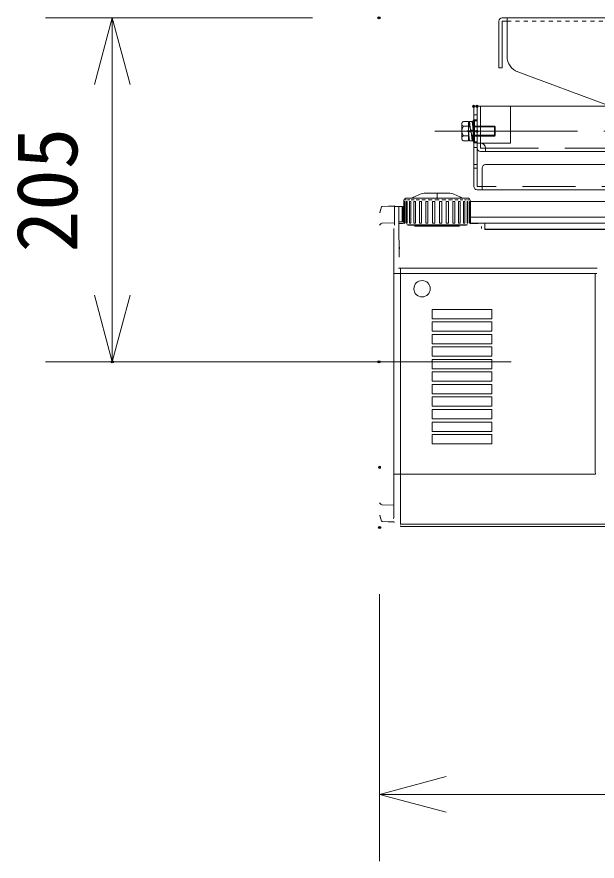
# Model space of a CAD drawing. Units: millimetres, scale not verified. Extents: x -62 to 62, y -57 to 57.
# Drawn here: x 4.45 to 21.85, y 2.4 to 27.71 of the extents above; entities that cross this region are included whole.
import ezdxf
from ezdxf.enums import TextEntityAlignment as Align

# ---------------------------------------------------------------- set-up
doc = ezdxf.new("R2010")
doc.units = ezdxf.units.MM
doc.header["$LTSCALE"] = 0.125
doc.header["$PDMODE"] = 32
doc.header["$PDSIZE"] = 0.0625
for name, pattern in [('USER1', [13, 10, -1, 1, -1]), ('USER2', [50.8, 31.75, -6.35, 6.35, -6.35]), ('USER4', [19.05, 12.7, -6.35]), ('USER7', [4, 1, -1, 1, -1])]:
    doc.linetypes.add(name, pattern=pattern)
for name, color, linetype, lineweight in [('0-0_0', 7, 'Continuous', 18), ('0-4_GAIKEI', 1, 'Continuous', 18), ('0-5_SUNPO', 7, 'Continuous', 18), ('0-8_KIJUN', 7, 'USER1', 18)]:
    doc.layers.add(name, color=color, linetype=linetype, lineweight=lineweight)
doc.layers.add('0-1_DEFPOINTS', color=7, linetype='Continuous')
doc.styles.add('ＭＳ ゴシック', font='')
doc.styles.get('ＭＳ ゴシック').set_extended_font_data('MS Gothic')

# ---------------------------------------------------------------- blocks, each defined once
blk = doc.blocks.new('_OPEN30')
at = {"layer": '0-0_0'}
blk.add_line((0, 0), (-1, 0), dxfattribs=at)
blk.add_lwpolyline([(-1, 0.26795), (0, 0), (-1, -0.26795)], dxfattribs=at)
blk = doc.blocks.new('D8')
at = {"layer": '0-1_DEFPOINTS'}
for p in [(12.2789, 23.7511), (4.2789, 13.4405), (12.2789, 13.4405)]:
    blk.add_point(p, dxfattribs=at)
at = {"layer": '0-5_SUNPO'}
for p, q in [((10.2789, 23.7511), (2.2789, 23.7511)), ((4.2789, 21.7511), (4.2789, 15.4405)), ((10.2789, 13.4405), (2.2789, 13.4405))]:
    blk.add_line(p, q, dxfattribs=at)
at = {"layer": '0-5_SUNPO', "xscale": 2, "yscale": 2}
for p, rotation in [((4.2789, 23.7511), 90), ((4.2789, 13.4405), 270)]:
    blk.add_blockref('_OPEN30', p, dxfattribs=dict(at, rotation=rotation))
at = {"layer": '0-5_SUNPO', "style": 'ＭＳ ゴシック'}
blk.add_text('205', height=1.833, rotation=90, dxfattribs=at).set_placement((3.7789, 16.7208), align=Align.BOTTOM_LEFT)
blk = doc.blocks.new('D5')
at = {"layer": '0-1_DEFPOINTS'}
for p in [(12.2955, 8.4729), (39.7205, 8.4729), (39.7205, 0.4729)]:
    blk.add_point(p, dxfattribs=at)
at = {"layer": '0-5_SUNPO'}
for p, q in [((12.2955, 6.4729), (12.2955, -1.5271)), ((39.7205, 6.4729), (39.7205, -1.5271)), ((14.2955, 0.4729), (37.7205, 0.4729))]:
    blk.add_line(p, q, dxfattribs=at)
at = {"layer": '0-5_SUNPO', "xscale": 2, "yscale": 2, "rotation": 180}
blk.add_blockref('_OPEN30', (12.2955, 0.4729), dxfattribs=at)
at = {"layer": '0-5_SUNPO', "xscale": 2, "yscale": 2}
blk.add_blockref('_OPEN30', (39.7205, 0.4729), dxfattribs=at)
at = {"layer": '0-5_SUNPO', "style": 'ＭＳ ゴシック'}
blk.add_text('548.5', height=1.833, dxfattribs=at).set_placement((22.883, 0.9729), align=Align.BOTTOM_LEFT)

msp = doc.modelspace()

# ---------------------------------------------------------------- linework, layer by layer
at = {"layer": '0-4_GAIKEI'}
for p, q in [((19.004, 27.6787), (31.804, 27.6787)), ((19.154, 27.6787), (19.154, 26.5266)), ((18.904, 27.5787), (18.904, 26.1787)), ((19.004, 27.5787), (19.004, 26.1787)), ((19.004, 27.5787), (19.154, 27.5787)), ((18.904, 26.1787), (19.004, 26.1787)), ((22.1699, 25.06), (19.4801, 26.0578)), ((18.154, 24.2797), (18.154, 25.0297)), ((18.154, 25.0297), (18.254, 25.0297)), ((18.254, 24.2797), (18.254, 25.0297)), ((18.254, 25.0287), (23.429, 25.0287)), ((18.254, 25.0287), (18.254, 23.7787)), ((18.354, 25.0287), (18.354, 23.7787)), ((17.8476, 24.5745), (17.9976, 24.5745)), ((17.9976, 24.5745), (17.9976, 23.9972)), ((18.0276, 24.5734), (18.0276, 24.4109)), ((18.0576, 24.3109), (18.0276, 24.5734)), ((18.0276, 24.5734), (18.1026, 24.5734)), ((18.1026, 24.5734), (18.1326, 24.3109)), ((18.1726, 24.6109), (18.1326, 24.6109)), ((18.1326, 24.6109), (18.1326, 23.9609)), ((18.1726, 24.6109), (18.1726, 23.9609)), ((17.7976, 24.5024), (17.7976, 24.0694)), ((17.8476, 24.4302), (17.9976, 24.4302)), ((17.9976, 24.4109), (18.0462, 24.4109)), ((18.0576, 24.3109), (18.1326, 24.3109)), ((18.1726, 24.4359), (18.7726, 24.4359)), ((18.1726, 24.4109), (18.7976, 24.4109)), ((18.7976, 24.4109), (18.7726, 24.4359)), ((18.7726, 24.4359), (18.7726, 24.1359)), ((18.7976, 24.4109), (18.7976, 24.1609)), ((19.2202, 24.2797), (16.9864, 24.2797)), ((17.8476, 24.1415), (17.9976, 24.1415)), ((17.9976, 24.2609), (18.0276, 23.9984)), ((17.9976, 24.2609), (18.0726, 24.2609)), ((18.0726, 24.2609), (18.1026, 23.9984)), ((18.0841, 24.1609), (18.1326, 24.1609)), ((18.1026, 24.1609), (18.1026, 23.9984)), ((18.254, 24.2797), (18.154, 24.2797)), ((18.154, 23.2797), (18.154, 24.2797)), ((18.1726, 24.1609), (18.7976, 24.1609)), ((18.1726, 24.1359), (18.7726, 24.1359)), ((18.254, 23.2797), (18.254, 24.2797)), ((18.7726, 24.1359), (18.7976, 24.1609)), ((17.8476, 23.9972), (17.9976, 23.9972)), ((18.0276, 23.9984), (18.1026, 23.9984)), ((18.1726, 23.9609), (18.1326, 23.9609)), ((18.354, 23.9287), (18.254, 23.9287)), ((18.354, 23.7787), (18.504, 23.7787)), ((18.354, 23.6787), (32.454, 23.6787)), ((18.504, 23.7787), (18.504, 23.6787)), ((18.154, 23.1797), (18.154, 23.2797)), ((18.154, 23.2797), (18.254, 23.2797)), ((18.254, 23.1797), (18.154, 23.1797)), ((18.154, 22.6297), (18.154, 23.1797)), ((18.254, 23.1797), (18.254, 23.2797)), ((18.254, 22.6297), (18.254, 23.1797)), ((18.404, 23.1797), (18.404, 22.5297)), ((18.504, 23.2797), (40.154, 23.2797)), ((18.404, 22.6297), (18.254, 22.6297)), ((18.404, 22.5297), (18.254, 22.5297)), ((38.654, 22.5297), (18.404, 22.5297)), ((16.1541, 22.2797), (16.1541, 22.2797)), ((16.1541, 22.2797), (17.0541, 22.2797)), ((16.67, 22.4297), (16.67, 22.4297)), ((16.67, 22.4297), (17.0541, 22.4297)), ((17.0541, 22.2797), (17.0541, 22.4297)), ((17.0541, 22.4297), (17.4381, 22.4297)), ((17.0541, 22.2797), (17.0541, 22.2597)), ((17.0541, 22.2797), (17.9541, 22.2797)), ((15.779, 22.0369), (15.779, 21.5383)), ((16.0083, 21.5707), (16.0043, 22.0235)), ((16.0296, 22.0236), (16.0335, 21.571)), ((16.0541, 22.1797), (16.0541, 21.5297)), ((16.0547, 22.1797), (16.0541, 22.1797)), ((16.0547, 22.1797), (16.0547, 21.5297)), ((16.0815, 22.2297), (16.0693, 22.2297)), ((16.0693, 22.1797), (16.0693, 21.5297)), ((16.0838, 22.1797), (16.0693, 22.1797)), ((16.0838, 22.1797), (16.0838, 21.5297)), ((16.1372, 22.2297), (16.0982, 22.2297)), ((16.1269, 22.1797), (16.1269, 21.5297)), ((16.1553, 22.1797), (16.1269, 22.1797)), ((16.1553, 22.1797), (16.1553, 21.5297)), ((16.233, 22.2297), (16.1698, 22.2297)), ((16.2251, 22.1797), (16.2251, 21.5297)), ((16.2661, 22.1797), (16.2251, 22.1797)), ((16.2661, 22.1797), (16.2661, 21.5297)), ((16.3647, 22.2297), (16.2801, 22.2297)), ((16.3595, 22.1797), (16.3595, 21.5297)), ((16.4113, 22.1797), (16.3595, 22.1797)), ((16.4113, 22.1797), (16.4113, 21.5297)), ((16.5266, 22.2297), (16.4243, 22.2297)), ((16.5846, 22.1797), (16.5242, 22.1797)), ((16.5242, 21.5297), (16.5242, 22.1797)), ((16.5846, 22.1797), (16.5846, 21.5297)), ((16.7113, 22.2297), (16.5959, 22.2297)), ((16.7784, 22.1797), (16.7121, 22.1797)), ((16.7121, 21.5297), (16.7121, 22.1797)), ((16.7784, 22.1797), (16.7784, 21.5297)), ((16.9112, 22.2297), (16.7876, 22.2297)), ((16.9843, 22.1797), (16.915, 22.1797)), ((16.915, 21.5297), (16.915, 22.1797)), ((16.9843, 22.1797), (16.9843, 21.5297)), ((17.1173, 22.2297), (16.9909, 22.2297)), ((17.1239, 22.1797), (17.1239, 21.5297)), ((17.1932, 22.1797), (17.1239, 22.1797)), ((17.1932, 22.1797), (17.1932, 21.5297)), ((17.3206, 22.2297), (17.197, 22.2297)), ((17.3961, 22.1797), (17.3298, 22.1797)), ((17.3298, 21.5297), (17.3298, 22.1797)), ((17.3961, 22.1797), (17.3961, 21.5297)), ((17.5123, 22.2297), (17.3968, 22.2297)), ((17.584, 22.1797), (17.5236, 22.1797)), ((17.5236, 21.5297), (17.5236, 22.1797)), ((17.6839, 22.2297), (17.5816, 22.2297)), ((17.584, 22.1797), (17.584, 21.5297)), ((17.7487, 22.1797), (17.6969, 22.1797)), ((17.6969, 21.5297), (17.6969, 22.1797)), ((17.828, 22.2297), (17.7435, 22.2297)), ((17.7487, 22.1797), (17.7487, 21.5297)), ((17.8421, 22.1797), (17.8421, 21.5297)), ((17.8831, 22.1797), (17.8421, 22.1797)), ((17.9383, 22.2297), (17.8752, 22.2297)), ((17.8831, 22.1797), (17.8831, 21.5297)), ((17.9529, 22.1797), (17.9529, 21.5297)), ((17.9813, 22.1797), (17.9529, 22.1797)), ((18.01, 22.2297), (17.971, 22.2297)), ((17.9813, 22.1797), (17.9813, 21.5297)), ((18.0244, 22.1797), (18.0244, 21.5297)), ((18.0389, 22.1797), (18.0244, 22.1797)), ((18.0388, 22.2297), (18.0267, 22.2297)), ((18.0389, 22.1797), (18.0389, 21.5297)), ((18.0535, 22.1797), (18.0535, 21.5297)), ((15.3314, 21.4697), (15.3902, 21.5257)), ((15.779, 21.5383), (15.4035, 21.5296)), ((15.779, 21.5383), (15.779, 21.4672)), ((15.9087, 21.5293), (15.9204, 21.5293)), ((16.0335, 21.5707), (15.9202, 21.5707)), ((16.025, 21.5155), (15.9205, 21.5155)), ((16.0541, 21.571), (16.0335, 21.571)), ((16.0335, 21.571), (16.0335, 21.5707)), ((16.0547, 21.5297), (16.0541, 21.5297)), ((16.0838, 21.5297), (16.0693, 21.5297)), ((16.1553, 21.5297), (16.1269, 21.5297)), ((16.2661, 21.5297), (16.2251, 21.5297)), ((16.4113, 21.5297), (16.3595, 21.5297)), ((16.5846, 21.5297), (16.5242, 21.5297)), ((16.7784, 21.5297), (16.7121, 21.5297)), ((16.9843, 21.5297), (16.915, 21.5297)), ((17.1932, 21.5297), (17.1239, 21.5297)), ((17.3961, 21.5297), (17.3298, 21.5297)), ((17.584, 21.5297), (17.5236, 21.5297)), ((17.7487, 21.5297), (17.6969, 21.5297)), ((17.8831, 21.5297), (17.8421, 21.5297)), ((17.9813, 21.5297), (17.9529, 21.5297)), ((18.0389, 21.5297), (18.0244, 21.5297)), ((18.0541, 21.5297), (18.0535, 21.5297)), ((39.454, 21.7059), (18.0541, 21.7059)), ((39.454, 21.529), (18.0541, 21.529)), ((18.2831, 21.5154), (18.0832, 21.5154)), ((18.4822, 21.4363), (18.4822, 21.5263)), ((15.754, 21.3154), (15.754, 21.3699)), ((15.754, 20.0155), (15.754, 21.3154)), ((15.779, 21.4672), (15.779, 21.4671)), ((16.1506, 21.4797), (16.1447, 21.4797)), ((16.2314, 21.4797), (16.1506, 21.4797)), ((16.3382, 21.4647), (16.1836, 21.4647)), ((16.3481, 21.4797), (16.2314, 21.4797)), ((17.77, 21.4647), (16.3382, 21.4647)), ((16.4957, 21.4797), (16.3481, 21.4797)), ((17.7305, 21.4406), (16.3776, 21.4406)), ((16.6677, 21.4797), (16.4957, 21.4797)), ((16.8566, 21.4797), (16.6677, 21.4797)), ((16.6791, 21.4797), (16.6791, 21.4647)), ((17.0541, 21.4797), (16.8566, 21.4797)), ((17.0541, 21.4797), (17.0541, 21.4647)), ((17.2516, 21.4797), (17.0541, 21.4797)), ((17.4405, 21.4797), (17.2516, 21.4797)), ((17.4291, 21.4647), (17.4291, 21.4797)), ((17.6125, 21.4797), (17.4405, 21.4797)), ((17.7601, 21.4797), (17.6125, 21.4797)), ((17.8768, 21.4797), (17.7601, 21.4797)), ((17.9248, 21.4647), (17.77, 21.4647)), ((17.9576, 21.4797), (17.8768, 21.4797)), ((17.9637, 21.4797), (17.9576, 21.4797)), ((18.3831, 21.4189), (18.3828, 21.4277)), ((18.3849, 21.3657), (18.3831, 21.4189)), ((18.4853, 21.3474), (18.4822, 21.4363)), ((23.0233, 21.3474), (18.4848, 21.3474)), ((18.4848, 21.3474), (18.4848, 21.3354)), ((23.0233, 21.3354), (18.4848, 21.3354)), ((15.9269, 20.8047), (15.9273, 20.7594)), ((15.9291, 20.5208), (15.9171, 20.5214)), ((15.754, 20.0155), (15.954, 20.0155)), ((15.754, 13.9989), (15.754, 20.0155)), ((15.9321, 20.1797), (15.9008, 20.1797)), ((15.9321, 20.1799), (15.954, 20.1799)), ((15.954, 20.1797), (15.954, 20.0155)), ((21.8007, 20.1797), (15.954, 20.1797)), ((15.954, 20.0155), (15.954, 13.9989)), ((15.954, 20.0155), (21.8006, 20.0155)), ((16.0321, 20.1798), (16.0321, 20.1797)), ((16.054, 20.1799), (16.054, 20.1797)), ((16.1041, 20.1799), (16.1041, 20.1797)), ((21.404, 20.1797), (21.404, 20.1798)), ((21.4417, 20.1797), (21.4417, 20.1798)), ((21.5364, 20.1797), (21.5364, 20.1798)), ((21.5365, 20.1798), (21.5365, 20.1798)), ((21.8505, 20.0155), (21.8006, 20.0155)), ((21.8006, 14.0547), (21.8006, 20.0155)), ((21.8507, 20.1797), (21.8007, 20.1797)), ((21.8523, 20.1797), (21.8507, 20.1797)), ((16.9112, 18.6597), (16.9112, 18.9397)), ((16.9112, 18.9397), (18.6969, 18.9397)), ((18.6969, 18.9397), (18.6969, 18.6597)), ((18.6969, 18.6597), (16.9112, 18.6597)), ((16.9112, 18.2847), (16.9112, 18.5647)), ((16.9112, 18.5647), (18.6969, 18.5647)), ((18.6969, 18.5647), (18.6969, 18.2847)), ((18.6969, 18.2847), (16.9112, 18.2847)), ((16.9112, 17.9097), (16.9112, 18.1897)), ((16.9112, 18.1897), (18.6969, 18.1897)), ((18.6969, 18.1897), (18.6969, 17.9097)), ((18.6968, 17.9097), (16.9112, 17.9097)), ((16.9112, 17.5347), (16.9112, 17.8147)), ((16.9112, 17.8147), (18.6968, 17.8147)), ((18.6969, 17.8147), (18.6969, 17.5347)), ((18.6968, 17.5347), (16.9112, 17.5347)), ((16.9112, 17.1597), (16.9112, 17.4397)), ((16.9112, 17.4397), (18.6968, 17.4397)), ((18.6969, 17.4397), (18.6969, 17.1597)), ((18.6968, 17.1597), (16.9112, 17.1597)), ((16.9112, 16.7847), (16.9112, 17.0647)), ((16.9112, 17.0647), (18.6968, 17.0647)), ((18.6969, 17.0647), (18.6969, 16.7847)), ((18.6968, 16.7847), (16.9112, 16.7847)), ((16.9112, 16.4097), (16.9112, 16.6897)), ((16.9112, 16.6897), (18.6968, 16.6897)), ((18.6969, 16.6897), (18.6969, 16.4097)), ((18.6968, 16.4097), (16.9112, 16.4097)), ((16.9112, 16.0347), (16.9112, 16.3147)), ((16.9112, 16.3147), (18.6968, 16.3147)), ((18.6969, 16.3147), (18.6969, 16.0347)), ((18.6968, 16.0347), (16.9112, 16.0347)), ((16.9112, 15.6597), (16.9112, 15.9397)), ((16.9112, 15.9397), (18.6968, 15.9397)), ((18.6969, 15.9397), (18.6969, 15.6597)), ((18.6968, 15.6597), (16.9112, 15.6597)), ((16.9112, 15.2847), (16.9112, 15.5647)), ((16.9112, 15.5647), (18.6968, 15.5647)), ((18.6969, 15.5647), (18.6969, 15.2847)), ((18.6968, 15.2847), (16.9112, 15.2847)), ((16.9112, 14.9097), (16.9112, 15.1897)), ((16.9112, 15.1897), (18.6968, 15.1897)), ((18.6969, 15.1897), (18.6969, 14.9097)), ((18.6968, 14.9097), (16.9112, 14.9097)), ((15.754, 13.9989), (15.954, 13.9989)), ((15.754, 12.6989), (15.754, 13.9989)), ((15.954, 13.9989), (15.954, 12.499)), ((15.954, 13.9989), (21.8057, 13.9989)), ((15.3313, 13.14), (15.3902, 13.084)), ((15.754, 13.0719), (15.4035, 13.0802)), ((15.7565, 12.6802), (15.7376, 12.6679)), ((15.754, 12.692), (15.754, 12.6989)), ((15.754, 12.6907), (15.754, 12.692)), ((15.7686, 12.561), (15.7686, 12.5547)), ((15.954, 12.499), (15.954, 12.492)), ((42.554, 12.499), (15.954, 12.499)), ((15.954, 12.4545), (15.954, 12.4297))]:
    msp.add_line(p, q, dxfattribs=at)
at = {"layer": '0-4_GAIKEI', "linetype": 'USER7'}
msp.add_line((19.154, 27.5787), (31.654, 27.5787), dxfattribs=at)
at = {"layer": '0-4_GAIKEI', "linetype": 'USER4'}
for p, q in [((19.254, 25.0287), (19.254, 23.9287)), ((18.254, 24.7691), (18.154, 24.7691)), ((18.154, 24.6207), (18.254, 24.6207)), ((18.254, 24.5924), (18.154, 24.5924)), ((18.254, 24.4297), (18.154, 24.4297)), ((18.154, 24.1297), (18.254, 24.1297)), ((18.154, 23.967), (18.254, 23.967)), ((18.154, 23.9387), (18.254, 23.9387)), ((19.254, 23.9287), (18.354, 23.9287)), ((18.154, 23.7904), (18.254, 23.7904)), ((18.504, 23.7787), (32.304, 23.7787)), ((40.254, 22.6297), (18.404, 22.6297))]:
    msp.add_line(p, q, dxfattribs=at)
at = {"layer": '0-4_GAIKEI', "linetype": 'USER2'}
msp.add_line((17.2936, 24.2797), (33.5136, 24.2797), dxfattribs=at)
at = {"layer": '0-4_GAIKEI', "color": 7}
for p, q in [((15.3907, 22.0199), (15.3343, 21.8461)), ((15.779, 22.0433), (15.4045, 22.0302)), ((15.4045, 22.0239), (15.779, 22.0369)), ((15.779, 22.0369), (15.779, 22.0433)), ((15.904, 22.0299), (15.779, 22.0299)), ((15.904, 22.0235), (15.779, 22.0235)), ((15.904, 22.0235), (15.904, 22.0299)), ((16.0043, 22.0299), (15.9043, 22.0299)), ((15.9043, 22.0299), (15.9043, 22.0235)), ((16.0043, 22.0235), (15.9043, 22.0235)), ((16.0043, 22.0235), (16.0043, 22.0299)), ((16.0295, 22.03), (16.0296, 22.0236)), ((16.0541, 22.0299), (16.0296, 22.0299)), ((16.0541, 22.0236), (16.0296, 22.0236)), ((18.0541, 22.1797), (39.454, 22.1797)), ((15.334, 21.8385), (15.3907, 22.0135)), ((15.334, 12.7712), (15.3907, 12.5963)), ((15.3343, 12.7636), (15.3907, 12.5899)), ((15.7644, 12.5733), (15.4045, 12.5859)), ((15.4045, 12.5795), (15.7666, 12.5668)), ((15.954, 12.4297), (31.1999, 12.4297))]:
    msp.add_line(p, q, dxfattribs=at)
at = {"layer": '0-4_GAIKEI'}
for points in [[(15.9043, 22.0235), (15.9087, 21.5293), (15.9175, 20.5214)], [(18.0541, 21.5297), (18.0541, 22.1797), (18.0535, 22.1797)]]:
    msp.add_lwpolyline(points, dxfattribs=at)
msp.add_circle((16.6041, 19.5597), 0.2462, dxfattribs=at)
for centre, radius, start, end in [((19.004, 27.5787), 0.1, 90, 180), ((19.654, 26.5266), 0.5, 180, 249.64677), ((17.8747, 24.5024), 0.0771, 110.57011, 249.43002), ((18.031, 24.2859), 0.2333, 141.78686, 218.2132), ((17.8747, 24.0694), 0.0771, 110.57011, 249.43002), ((18.354, 23.7787), 0.15, 0, 90), ((18.354, 23.7787), 0.1, 180, 270), ((18.504, 23.1797), 0.1, 89.99998, 180.00002), ((18.254, 22.6297), 0.1, 180, 270), ((16.1541, 22.1797), 0.1, 89.99996, 180), ((17.0541, 20.9797), 1.5, 104.83508, 119.92641), ((17.0541, 20.9797), 1.5, 60.07352, 75.16485), ((17.9541, 22.1797), 0.1, 359.99998, 89.99996), ((16.1041, 21.5297), 0.05, 180, 204.24362), ((18.0041, 21.5297), 0.05, 335.58741, 359.99998), ((22.104, 20.1647), 0.25, 176.54535, 176.56021), ((22.104, 14.0547), 0.3035, 180, 190.60646)]:
    msp.add_arc(centre, radius, start, end, dxfattribs=at)
at = {"layer": '0-4_GAIKEI', "color": 7}
for centre, start, end in [((15.405, 22.0089), 91.99935, 161.9965), ((15.405, 12.6009), 198.00383, 268.00436)]:
    msp.add_arc(centre, 0.015, start, end, dxfattribs=at)
at = {"layer": '0-4_GAIKEI'}
for p in [(18.1507, 25.0297), (18.154, 25.0297), (18.2507, 25.0287), (18.254, 25.0287), (17.9976, 24.2859), (18.1726, 24.2859), (18.254, 24.2797), (18.254, 24.2787), (15.3301, 14.2047)]:
    msp.add_point(p, dxfattribs=at)
at = {"layer": '0-8_KIJUN', "linetype": 'Continuous'}
msp.add_line((19.2721, 17.3682), (11.5763, 17.3682), dxfattribs=at)

# ---------------------------------------------------------------- block references
at = {"layer": '0-5_SUNPO'}
for name in ['D8', 'D5']:
    msp.add_blockref(name, (3.0345, 3.9277), dxfattribs=at)

doc.saveas('drawing.dxf')
